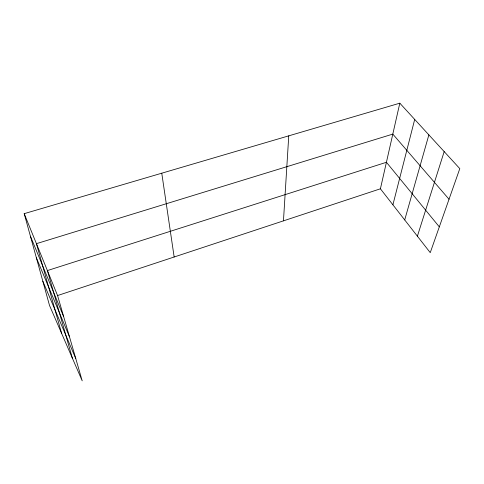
<?xml version="1.0" encoding="UTF-8"?>
<svg xmlns="http://www.w3.org/2000/svg" width="484" height="484" viewBox="0 0 484 484"><rect width="100%" height="100%" fill="white"/><g stroke="black" fill="none" stroke-linecap="round" stroke-linejoin="round"><path stroke-width="0.73" d="M283.461 220.855L288.754 135.847M399.814 103.177L459.8 168.638L430.246 252.654L380.412 188.796L399.814 103.177L24.2 213.662L49.525 305.489L82.201 380.823L57.572 295.549L24.2 213.662M392.905 204.799L414.703 119.421M404.709 219.93L428.866 134.879M417.396 236.186L444.179 151.595M57.572 295.549L380.412 188.796M449.031 199.245L392.808 134.104L36.427 243.664L61.631 333.403M439.315 226.869L386.426 162.279L47.396 270.574L72.358 358.136M42.84 281.258L75.788 358.62M36.348 257.718L69.496 336.846M30.401 236.144L63.682 316.711M161.765 173.199L174.155 256.998"/></g></svg>
